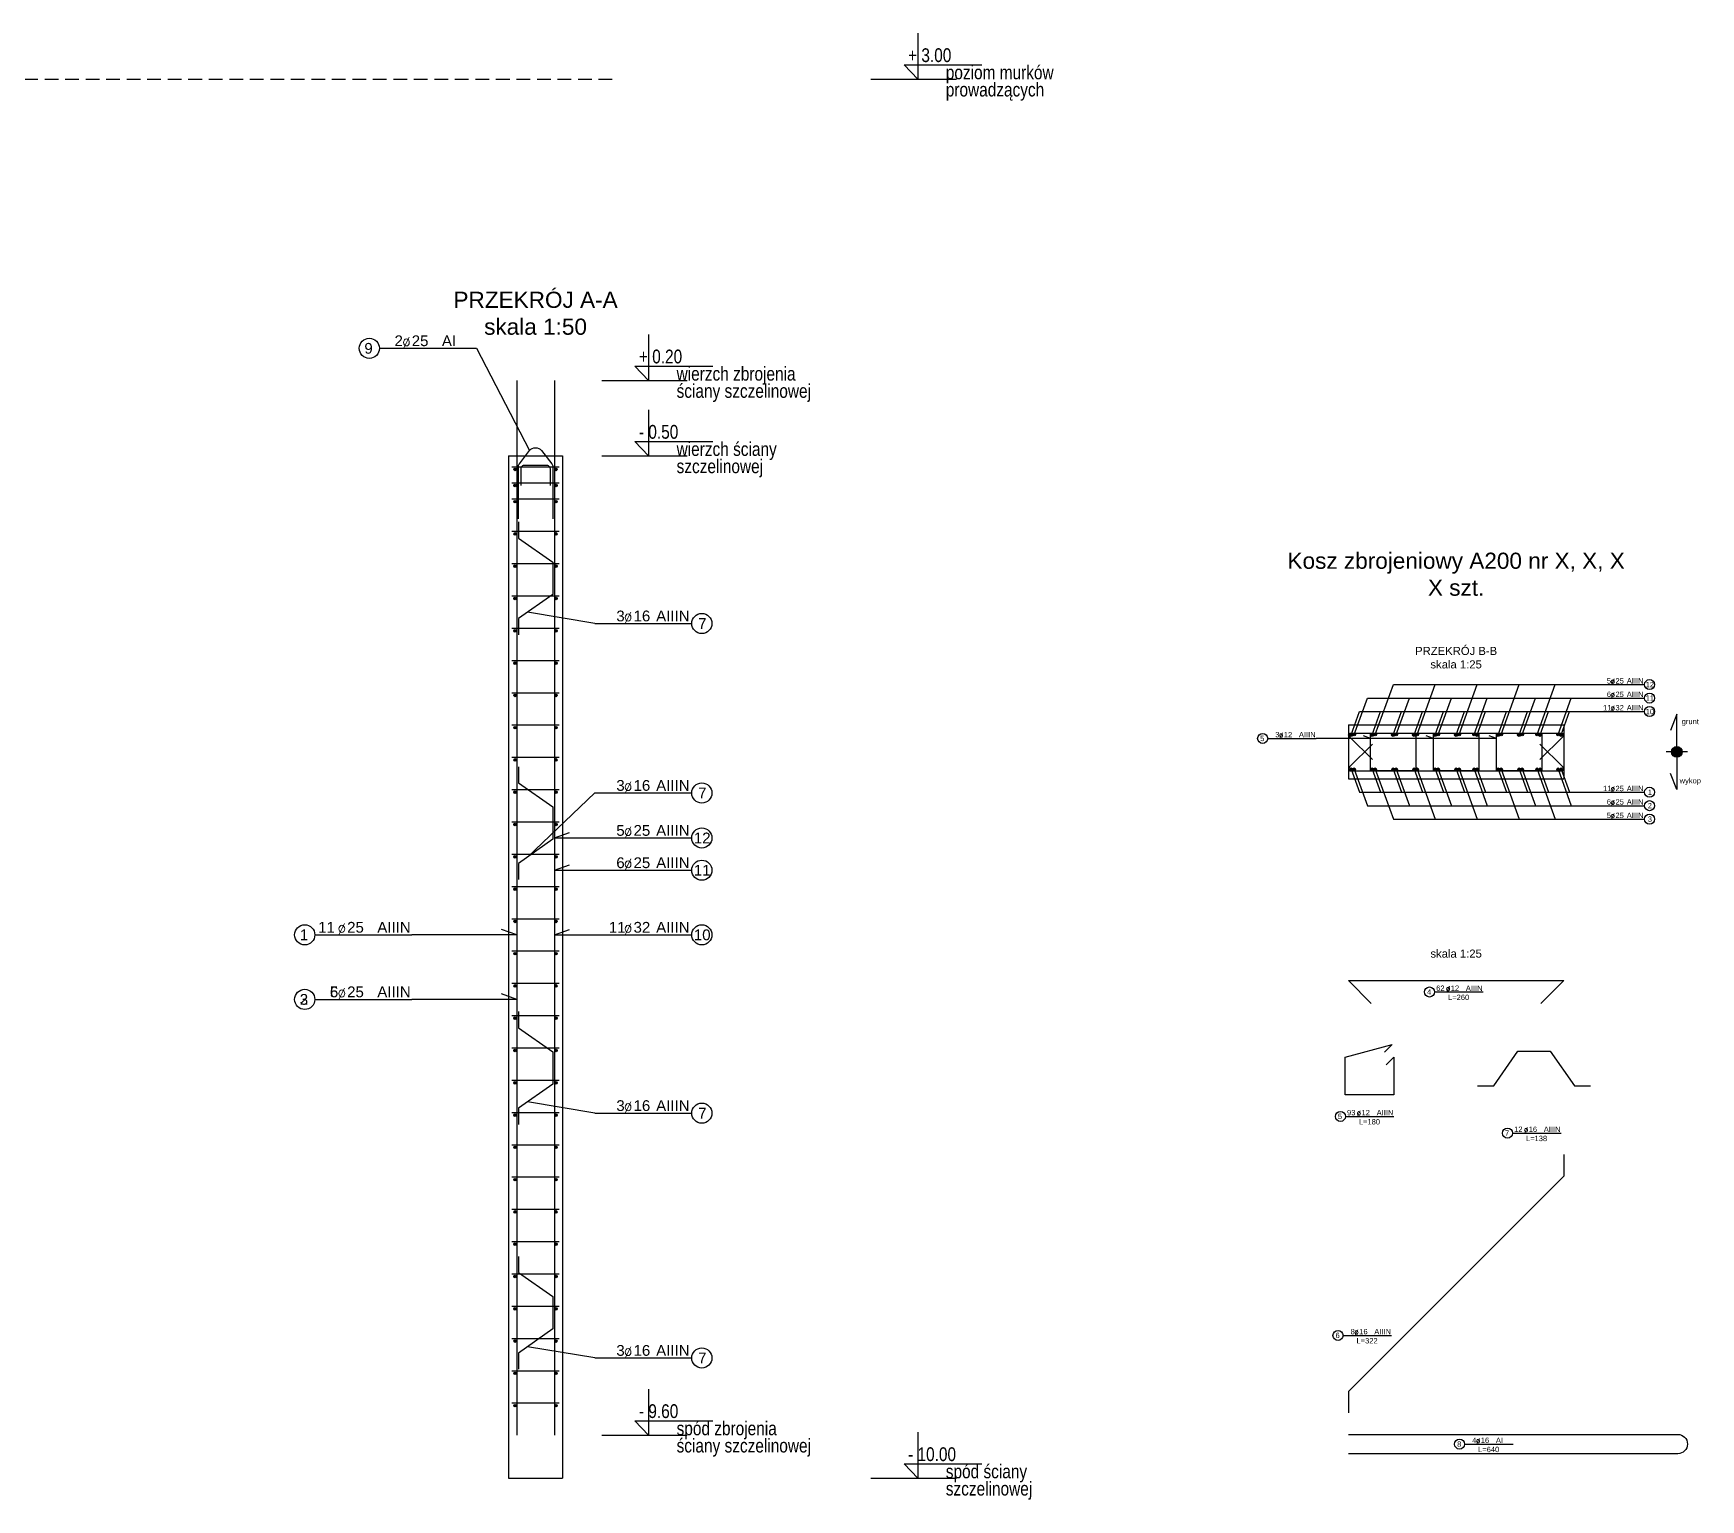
# Model space of a CAD drawing. Extents: x -5033 to 9347, y -16423 to -2430.
# Drawn here: x 3739 to 5287, y -14313 to -12950 of the extents above; entities that cross this region are included whole.
import ezdxf
from ezdxf.enums import TextEntityAlignment as Align

# ---------------------------------------------------------------- set-up
doc = ezdxf.new("R2010")
doc.units = 0
doc.header["$MEASUREMENT"] = 0
doc.linetypes.add('DASHED', pattern=[19.05, 12.7, -6.35])
for name, color, linetype in [('__SOL-KOTY_WYSOKOSCIOWE', 4, 'CONTINUOUS'), ('__SOL-OPISY', 4, 'CONTINUOUS'), ('__SOL-PRZERYWANA', 253, 'DASHED'), ('__SOL-WIDOK', 4, 'CONTINUOUS'), ('__SOL-ZBROJENIE', 3, 'CONTINUOUS')]:
    doc.layers.add(name, color=color, linetype=linetype)
doc.styles.add('ARIAL', font='arial.ttf', dxfattribs={"height": 2.5})
doc.styles.add('SIMPLEX', font='SIMPLEX.SHX', dxfattribs={"width": 0.8})
doc.styles.get("Standard").update_dxf_attribs({"font": 'arial.ttf'})

# ---------------------------------------------------------------- blocks, each defined once
blk = doc.blocks.new('OPIS_PRAWY')
at = {"layer": '__SOL-OPISY'}
blk.add_line((0, 0), (90, 0), dxfattribs=at)
blk.add_circle((99.4, 0), 9.36, dxfattribs=at)
at = {"layer": '__SOL-OPISY', "style": 'SIMPLEX', "width": 0.9}
blk.add_text(' %%c ', height=10, dxfattribs=at).set_placement((20.9, 0.5))
at = {"layer": '__SOL-OPISY', "style": 'ARIAL', "width": 0.8}
blk.add_attdef('ILOSC', text='', height=10, dxfattribs=at).set_placement((27.1, 0.1), align=Align.RIGHT)
for tag, p in [('SREDNICA', (35.4, 0.1)), ('STAL', (58.4, 0.5))]:
    blk.add_attdef(tag, p, '', height=10, dxfattribs=at)
for tag, p in [('NUMER', (99.4, 0)), ('DLUGOSC', (52.8, -6.1))]:
    blk.add_attdef(tag, text='', height=10, dxfattribs=at).set_placement(p, align=Align.MIDDLE)
blk = doc.blocks.new('OPIS_LEWY')
at = {"layer": '__SOL-OPISY'}
blk.add_line((-90, 0), (0, 0), dxfattribs=at)
blk.add_circle((-99.4, 0), 9.36, dxfattribs=at)
at = {"layer": '__SOL-OPISY', "style": 'SIMPLEX', "width": 0.9}
blk.add_text(' %%c ', height=10, dxfattribs=at).set_placement((-75, 0.5))
at = {"layer": '__SOL-OPISY', "style": 'ARIAL', "width": 0.8}
for tag, p in [('NUMER', (-99.4, 0)), ('DLUGOSC', (-58.9, -6.6))]:
    blk.add_attdef(tag, text='', height=10, dxfattribs=at).set_placement(p, align=Align.MIDDLE)
blk.add_attdef('ILOSC', text='', height=10, dxfattribs=at).set_placement((-74, 0.1), align=Align.RIGHT)
for tag, p in [('SREDNICA', (-65.8, 0.1)), ('STAL', (-42.7, 0.3))]:
    blk.add_attdef(tag, p, '', height=10, dxfattribs=at)
blk = doc.blocks.new('KOTA')
at = {"layer": '__SOL-KOTY_WYSOKOSCIOWE'}
for p, q in [((0, 33.4), (0, 0)), ((-34, 0), (28, 0)), ((0, 0), (-9.9, 10.4)), ((-9.9, 10.4), (46.5, 10.4))]:
    blk.add_line(p, q, dxfattribs=at)
at = {"layer": '__SOL-KOTY_WYSOKOSCIOWE', "style": 'ARIAL', "width": 0.8}
blk.add_attdef('RZEDNA', (500.5, 15.9), '', height=10.4, dxfattribs=at)

msp = doc.modelspace()

# ---------------------------------------------------------------- hatches: boundary and pattern name
at = {"layer": '__SOL-OPISY'}
msp.add_hatch(color=256, dxfattribs=at).paths.add_polyline_path([(5270, -13618, 1), (5260, -13618, 1)])
at = {"layer": '__SOL-ZBROJENIE'}
for points in [[(4187.2, -13355.5, 1), (4184.8, -13355.5, 1)], [(4225.2, -13355.5, 1), (4222.8, -13355.5, 1)], [(4187.2, -13370.5, 1), (4184.8, -13370.5, 1)], [(4225.2, -13370.5, 1), (4222.8, -13370.5, 1)], [(4187.2, -13385.5, 1), (4184.8, -13385.5, 1)], [(4225.2, -13385.5, 1), (4222.8, -13385.5, 1)], [(4187.2, -13415.5, 1), (4184.8, -13415.5, 1)], [(4225.2, -13415.5, 1), (4222.8, -13415.5, 1)], [(4187.2, -13445.5, 1), (4184.8, -13445.5, 1)], [(4225.2, -13445.5, 1), (4222.8, -13445.5, 1)], [(4187.2, -13475.5, 1), (4184.8, -13475.5, 1)], [(4225.2, -13475.5, 1), (4222.8, -13475.5, 1)], [(4187.2, -13505.5, 1), (4184.8, -13505.5, 1)], [(4225.2, -13505.5, 1), (4222.8, -13505.5, 1)], [(4187.2, -13535.5, 1), (4184.8, -13535.5, 1)], [(4225.2, -13535.5, 1), (4222.8, -13535.5, 1)], [(4187.2, -13565.5, 1), (4184.8, -13565.5, 1)], [(4225.2, -13565.5, 1), (4222.8, -13565.5, 1)], [(4187.2, -13595.5, 1), (4184.8, -13595.5, 1)], [(4225.2, -13595.5, 1), (4222.8, -13595.5, 1)], [(4964.1, -13602.1, 1), (4960.9, -13602.1, 1)], [(4966.6, -13601.8, 1), (4964.1, -13601.8, 1)], [(4983.6, -13602.1, 1), (4980.4, -13602.1, 1)], [(4986.1, -13601.8, 1), (4983.6, -13601.8, 1)], [(5003.1, -13602.1, 1), (4999.9, -13602.1, 1)], [(5005.6, -13601.8, 1), (5003.1, -13601.8, 1)], [(5022.6, -13602.1, 1), (5019.4, -13602.1, 1)], [(5025.1, -13601.8, 1), (5022.6, -13601.8, 1)], [(5042.1, -13602.1, 1), (5038.9, -13602.1, 1)], [(5044.6, -13601.8, 1), (5042.1, -13601.8, 1)], [(5061.6, -13602.1, 1), (5058.4, -13602.1, 1)], [(5064.1, -13601.8, 1), (5061.6, -13601.8, 1)], [(5077.9, -13601.8, 1), (5075.4, -13601.8, 1)], [(5081.1, -13602.1, 1), (5077.9, -13602.1, 1)], [(5100.6, -13602.1, 1), (5097.4, -13602.1, 1)], [(5103.1, -13601.8, 1), (5100.6, -13601.8, 1)], [(5120.1, -13602.1, 1), (5116.9, -13602.1, 1)], [(5122.6, -13601.8, 1), (5120.1, -13601.8, 1)], [(5136.4, -13601.8, 1), (5133.9, -13601.8, 1)], [(5139.6, -13602.1, 1), (5136.4, -13602.1, 1)], [(5155.9, -13601.8, 1), (5153.4, -13601.8, 1)], [(5159.1, -13602.1, 1), (5155.9, -13602.1, 1)], [(4187.2, -13625.5, 1), (4184.8, -13625.5, 1)], [(4225.2, -13625.5, 1), (4222.8, -13625.5, 1)], [(4963.75, -13634.2, 1), (4961.25, -13634.2, 1)], [(4966.6, -13634.2, 1), (4964.1, -13634.2, 1)], [(4983.25, -13634.2, 1), (4980.75, -13634.2, 1)], [(4986.1, -13634.2, 1), (4983.6, -13634.2, 1)], [(5002.75, -13634.2, 1), (5000.25, -13634.2, 1)], [(5005.6, -13634.2, 1), (5003.1, -13634.2, 1)], [(5022.25, -13634.2, 1), (5019.75, -13634.2, 1)], [(5025.1, -13634.2, 1), (5022.6, -13634.2, 1)], [(5041.75, -13634.2, 1), (5039.25, -13634.2, 1)], [(5044.6, -13634.2, 1), (5042.1, -13634.2, 1)], [(5061.25, -13634.2, 1), (5058.75, -13634.2, 1)], [(5064.1, -13634.2, 1), (5061.6, -13634.2, 1)], [(5077.9, -13634.2, 1), (5075.4, -13634.2, 1)], [(5080.75, -13634.2, 1), (5078.25, -13634.2, 1)], [(5100.25, -13634.2, 1), (5097.75, -13634.2, 1)], [(5103.1, -13634.2, 1), (5100.6, -13634.2, 1)], [(5119.75, -13634.2, 1), (5117.25, -13634.2, 1)], [(5122.6, -13634.2, 1), (5120.1, -13634.2, 1)], [(5136.4, -13634.2, 1), (5133.9, -13634.2, 1)], [(5139.25, -13634.2, 1), (5136.75, -13634.2, 1)], [(5155.9, -13634.2, 1), (5153.4, -13634.2, 1)], [(5158.75, -13634.2, 1), (5156.25, -13634.2, 1)], [(4187.2, -13655.5, 1), (4184.8, -13655.5, 1)], [(4225.2, -13655.5, 1), (4222.8, -13655.5, 1)], [(4187.2, -13685.5, 1), (4184.8, -13685.5, 1)], [(4225.2, -13685.5, 1), (4222.8, -13685.5, 1)], [(4187.2, -13715.5, 1), (4184.8, -13715.5, 1)], [(4225.2, -13715.5, 1), (4222.8, -13715.5, 1)], [(4187.2, -13745.5, 1), (4184.8, -13745.5, 1)], [(4225.2, -13745.5, 1), (4222.8, -13745.5, 1)], [(4187.2, -13775.5, 1), (4184.8, -13775.5, 1)], [(4225.2, -13775.5, 1), (4222.8, -13775.5, 1)], [(4187.2, -13805.5, 1), (4184.8, -13805.5, 1)], [(4225.2, -13805.5, 1), (4222.8, -13805.5, 1)], [(4187.2, -13835.5, 1), (4184.8, -13835.5, 1)], [(4225.2, -13835.5, 1), (4222.8, -13835.5, 1)], [(4187.2, -13865.5, 1), (4184.8, -13865.5, 1)], [(4225.2, -13865.5, 1), (4222.8, -13865.5, 1)], [(4187.2, -13895.5, 1), (4184.8, -13895.5, 1)], [(4225.2, -13895.5, 1), (4222.8, -13895.5, 1)], [(4187.2, -13925.5, 1), (4184.8, -13925.5, 1)], [(4225.2, -13925.5, 1), (4222.8, -13925.5, 1)], [(4187.2, -13955.5, 1), (4184.8, -13955.5, 1)], [(4225.2, -13955.5, 1), (4222.8, -13955.5, 1)], [(4187.2, -13985.5, 1), (4184.8, -13985.5, 1)], [(4225.2, -13985.5, 1), (4222.8, -13985.5, 1)], [(4187.2, -14015.5, 1), (4184.8, -14015.5, 1)], [(4225.2, -14015.5, 1), (4222.8, -14015.5, 1)], [(4187.2, -14045.5, 1), (4184.8, -14045.5, 1)], [(4225.2, -14045.5, 1), (4222.8, -14045.5, 1)], [(4187.2, -14075.5, 1), (4184.8, -14075.5, 1)], [(4225.2, -14075.5, 1), (4222.8, -14075.5, 1)], [(4187.2, -14105.5, 1), (4184.8, -14105.5, 1)], [(4225.2, -14105.5, 1), (4222.8, -14105.5, 1)], [(4187.2, -14135.5, 1), (4184.8, -14135.5, 1)], [(4225.2, -14135.5, 1), (4222.8, -14135.5, 1)], [(4187.2, -14165.5, 1), (4184.8, -14165.5, 1)], [(4225.2, -14165.5, 1), (4222.8, -14165.5, 1)], [(4187.2, -14195.5, 1), (4184.8, -14195.5, 1)], [(4225.2, -14195.5, 1), (4222.8, -14195.5, 1)], [(4187.2, -14225.5, 1), (4184.8, -14225.5, 1)], [(4225.2, -14225.5, 1), (4222.8, -14225.5, 1)]]:
    msp.add_hatch(color=256, dxfattribs=at).paths.add_polyline_path(points)

# ---------------------------------------------------------------- linework, layer by layer
at = {"layer": '__SOL-OPISY'}
for p, q in [((4150, -13243), (4199.4, -13337.9)), ((4260, -13498.7), (4197.52, -13488.2)), ((4984.85, -13601.8), (5001.68, -13555.5)), ((5001.68, -13555.5), (5190, -13555.5)), ((5023.85, -13601.8), (5040.68, -13555.5)), ((5062.85, -13601.8), (5079.68, -13555.5)), ((5101.85, -13601.8), (5118.68, -13555.5)), ((5135.15, -13601.8), (5151.98, -13555.5)), ((4962.5, -13602.1), (4970.36, -13580.5)), ((4965.35, -13601.8), (4977.63, -13568)), ((4970.36, -13580.5), (5190, -13580.5)), ((4977.63, -13568), (5190, -13568)), ((4982, -13602.1), (4989.86, -13580.5)), ((5001.5, -13602.1), (5009.36, -13580.5)), ((5004.35, -13601.8), (5016.63, -13568)), ((5021, -13602.1), (5028.86, -13580.5)), ((5040.5, -13602.1), (5048.36, -13580.5)), ((5043.35, -13601.8), (5055.63, -13568)), ((5060, -13602.1), (5067.86, -13580.5)), ((5076.65, -13601.8), (5088.93, -13568)), ((5079.5, -13602.1), (5087.36, -13580.5)), ((5099, -13602.1), (5106.86, -13580.5)), ((5118.5, -13602.1), (5126.36, -13580.5)), ((5121.35, -13601.8), (5133.63, -13568)), ((5138, -13602.1), (5145.86, -13580.5)), ((5154.65, -13601.8), (5166.93, -13568)), ((5157.5, -13602.1), (5165.36, -13580.5)), ((5265, -13583), (5259, -13598)), ((5265, -13618), (5265, -13583)), ((5097.4, -13605.5), (4930, -13605.5)), ((4980.4, -13605.5), (4973.82, -13603.1)), ((5038.9, -13605.5), (5032.32, -13603.1)), ((5097.4, -13605.5), (5090.82, -13603.1)), ((5275, -13618), (5255, -13618)), ((5265, -13618), (5265, -13653)), ((4962.5, -13634.2), (4970.23, -13655.5)), ((4965.35, -13634.2), (4977.63, -13668)), ((4982, -13634.2), (4989.73, -13655.5)), ((4984.85, -13634.2), (5001.68, -13680.5)), ((5001.5, -13634.2), (5009.23, -13655.5)), ((5004.35, -13634.2), (5016.63, -13668)), ((5021, -13634.2), (5028.73, -13655.5)), ((5023.85, -13634.2), (5040.68, -13680.5)), ((5040.5, -13634.2), (5048.23, -13655.5)), ((5043.35, -13634.2), (5055.63, -13668)), ((5060, -13634.2), (5067.73, -13655.5)), ((5062.85, -13634.2), (5079.68, -13680.5)), ((5076.65, -13634.2), (5088.93, -13668)), ((5079.5, -13634.2), (5087.23, -13655.5)), ((5099, -13634.2), (5106.73, -13655.5)), ((5101.85, -13634.2), (5118.68, -13680.5)), ((5118.5, -13634.2), (5126.23, -13655.5)), ((5121.35, -13634.2), (5133.63, -13668)), ((5135.15, -13634.2), (5151.98, -13680.5)), ((5138, -13634.2), (5145.73, -13655.5)), ((5154.65, -13634.2), (5166.93, -13668)), ((5157.5, -13634.2), (5165.23, -13655.5)), ((5265, -13653), (5259, -13638)), ((4260, -13656.2), (4197.52, -13715.7)), ((4970.23, -13655.5), (5190, -13655.5)), ((4977.63, -13668), (5190, -13668)), ((5001.68, -13680.5), (5190, -13680.5)), ((4222.5, -13698), (4236.6, -13692.9)), ((4222.5, -13698), (4260, -13698)), ((4222.5, -13728), (4236.6, -13722.9)), ((4222.5, -13728), (4260, -13728)), ((4187.5, -13788), (4090, -13788)), ((4187.5, -13788), (4173.4, -13782.9)), ((4222.5, -13788), (4236.6, -13782.9)), ((4222.5, -13788), (4260, -13788)), ((4187.5, -13848), (4173.4, -13842.9)), ((4187.5, -13848), (4173.4, -13842.9)), ((4187.5, -13848), (4090, -13848)), ((4187.5, -13848), (4090, -13848)), ((4260, -13953.7), (4197.52, -13943.2)), ((4260, -14181.2), (4197.52, -14170.7))]:
    msp.add_line(p, q, dxfattribs=at)
msp.add_circle((5265, -13618), 5, dxfattribs=at)
at = {"layer": '__SOL-PRZERYWANA'}
msp.add_line((2930, -12993), (4280, -12993), dxfattribs=at)
at = {"layer": '__SOL-WIDOK'}
for p, q in [((4180, -13343), (4180, -14293)), ((4180, -13343), (4230, -13343)), ((4230, -13343), (4230, -14293)), ((4960, -13593), (4960, -13643)), ((4960, -13593), (5160, -13593)), ((5160, -13593), (5160, -13643)), ((4960, -13643), (5160, -13643)), ((4180, -14293), (4230, -14293))]:
    msp.add_line(p, q, dxfattribs=at)
at = {"layer": '__SOL-ZBROJENIE'}
for p, q in [((4187.5, -13273), (4187.5, -14253)), ((4222.5, -13273), (4222.5, -14253)), ((4183, -13353), (4227, -13353)), ((4183, -13368), (4227, -13368)), ((4183, -13383), (4227, -13383)), ((4183, -13413), (4227, -13413)), ((4183, -13443), (4227, -13443)), ((4183, -13473), (4227, -13473)), ((4183, -13503), (4227, -13503)), ((4183, -13533), (4227, -13533)), ((4183, -13563), (4227, -13563)), ((4183, -13593), (4227, -13593)), ((4183, -13623), (4227, -13623)), ((4183, -13653), (4227, -13653)), ((4183, -13683), (4227, -13683)), ((4183, -13713), (4227, -13713)), ((4183, -13743), (4227, -13743)), ((4183, -13773), (4227, -13773)), ((4183, -13803), (4227, -13803)), ((4183, -13833), (4227, -13833)), ((4183, -13863), (4227, -13863)), ((4183, -13893), (4227, -13893)), ((4183, -13923), (4227, -13923)), ((4183, -13953), (4227, -13953)), ((4183, -13983), (4227, -13983)), ((4183, -14013), (4227, -14013)), ((4183, -14043), (4227, -14043)), ((4183, -14073), (4227, -14073)), ((4183, -14103), (4227, -14103)), ((4183, -14133), (4227, -14133)), ((4183, -14163), (4227, -14163)), ((4183, -14193), (4227, -14193)), ((4183, -14223), (4227, -14223))]:
    msp.add_line(p, q, dxfattribs=at)
for points in [[(4189, -13401.5), (4189, -13353, -0.16), (4190, -13350.4), (4199.4, -13337.9, -0.45), (4210.6, -13337.9), (4220, -13350.4, -0.16), (4221, -13353), (4221, -13401.5)], [(4191.5, -13370.5), (4191.5, -13355.5, -0.48), (4195.5, -13351.5), (4214.5, -13351.5, -0.48), (4218.5, -13355.5), (4218.5, -13370.5)], [(4982.21, -13625.2), (4961, -13604, -0.7), (4961.5, -13600.5), (5158.5, -13600.5, -0.7), (5159, -13604), (5137.79, -13625.2)], [(4982.21, -13625.2), (4961, -13604, -0.7), (4961.5, -13600.5), (5158.5, -13600.5, -0.7), (5159, -13604), (5137.79, -13625.2)], [(4982.21, -13610.8), (4961, -13632, 0.7), (4961.5, -13635.5), (5158.5, -13635.5, 0.7), (5159, -13632), (5137.79, -13610.8)], [(4982.21, -13610.8), (4961, -13632, 0.7), (4961.5, -13635.5), (5158.5, -13635.5, 0.7), (5159, -13632), (5137.79, -13610.8)], [(4960, -14252.2), (5265.86, -14252.2, -1), (5265.86, -14270.2), (4960, -14270.2)]]:
    msp.add_lwpolyline(points, format="xyb", dxfattribs=at)
for points in [[(4189, -13404.3), (4189, -13419.3), (4221, -13441.8), (4221, -13471.8), (4189, -13494.2), (4189, -13509.2)], [(4189, -13631.8), (4189, -13646.8), (4221, -13669.2), (4221, -13699.2), (4189, -13721.7), (4189, -13736.7)], [(4981.21, -13851.7), (4960, -13830.5), (5160, -13830.5), (5138.79, -13851.7)], [(4189, -13859.3), (4189, -13874.3), (4221, -13896.8), (4221, -13926.8), (4189, -13949.2), (4189, -13964.2)], [(4995.13, -13908.8), (5002.2, -13901.7), (5002.2, -13936.7), (4956.8, -13936.7), (4956.8, -13901.7), (5000.65, -13890), (4993.58, -13897)], [(5080, -13928.2), (5095, -13928.2), (5117.41, -13896.2), (5147.41, -13896.2), (5169.81, -13928.2), (5184.81, -13928.2)], [(5160, -13992.2), (5160, -14012.2), (4960, -14212.2), (4960, -14232.2)], [(4189, -14086.8), (4189, -14101.8), (4221, -14124.2), (4221, -14154.2), (4189, -14176.7), (4189, -14191.7)]]:
    msp.add_lwpolyline(points, dxfattribs=at)
for points in [[(4980.9, -13600.5), (5022.1, -13600.5, -0.414214), (5022.6, -13601), (5022.6, -13635, -0.414214), (5022.1, -13635.5), (4980.9, -13635.5, -0.414214), (4980.4, -13635), (4980.4, -13601, -0.414214)], [(5039.4, -13600.5), (5080.6, -13600.5, -0.414214), (5081.1, -13601), (5081.1, -13635, -0.414214), (5080.6, -13635.5), (5039.4, -13635.5, -0.414214), (5038.9, -13635), (5038.9, -13601, -0.414214)], [(5097.9, -13600.5), (5139.1, -13600.5, -0.414214), (5139.6, -13601), (5139.6, -13635, -0.414214), (5139.1, -13635.5), (5097.9, -13635.5, -0.414214), (5097.4, -13635), (5097.4, -13601, -0.414214)]]:
    msp.add_lwpolyline(points, format="xyb", close=True, dxfattribs=at)
for centre, radius in [((4186, -13355.5), 1.2), ((4224, -13355.5), 1.2), ((4186, -13370.5), 1.2), ((4224, -13370.5), 1.2), ((4186, -13385.5), 1.2), ((4224, -13385.5), 1.2), ((4186, -13415.5), 1.2), ((4224, -13415.5), 1.2), ((4186, -13445.5), 1.2), ((4224, -13445.5), 1.2), ((4186, -13475.5), 1.2), ((4224, -13475.5), 1.2), ((4186, -13505.5), 1.2), ((4224, -13505.5), 1.2), ((4186, -13535.5), 1.2), ((4224, -13535.5), 1.2), ((4186, -13565.5), 1.2), ((4224, -13565.5), 1.2), ((4186, -13595.5), 1.2), ((4224, -13595.5), 1.2), ((4962.5, -13602.1), 1.6), ((4965.35, -13601.8), 1.25), ((4982, -13602.1), 1.6), ((4984.85, -13601.8), 1.25), ((5001.5, -13602.1), 1.6), ((5004.35, -13601.8), 1.25), ((5021, -13602.1), 1.6), ((5023.85, -13601.8), 1.25), ((5040.5, -13602.1), 1.6), ((5043.35, -13601.8), 1.25), ((5060, -13602.1), 1.6), ((5062.85, -13601.8), 1.25), ((5076.65, -13601.8), 1.25), ((5079.5, -13602.1), 1.6), ((5099, -13602.1), 1.6), ((5101.85, -13601.8), 1.25), ((5118.5, -13602.1), 1.6), ((5121.35, -13601.8), 1.25), ((5135.15, -13601.8), 1.25), ((5138, -13602.1), 1.6), ((5154.65, -13601.8), 1.25), ((5157.5, -13602.1), 1.6), ((4186, -13625.5), 1.2), ((4224, -13625.5), 1.2), ((4962.5, -13634.2), 1.25), ((4965.35, -13634.2), 1.25), ((4982, -13634.2), 1.25), ((4984.85, -13634.2), 1.25), ((5001.5, -13634.2), 1.25), ((5004.35, -13634.2), 1.25), ((5021, -13634.2), 1.25), ((5023.85, -13634.2), 1.25), ((5040.5, -13634.2), 1.25), ((5043.35, -13634.2), 1.25), ((5060, -13634.2), 1.25), ((5062.85, -13634.2), 1.25), ((5076.65, -13634.2), 1.25), ((5079.5, -13634.2), 1.25), ((5099, -13634.2), 1.25), ((5101.85, -13634.2), 1.25), ((5118.5, -13634.2), 1.25), ((5121.35, -13634.2), 1.25), ((5135.15, -13634.2), 1.25), ((5138, -13634.2), 1.25), ((5154.65, -13634.2), 1.25), ((5157.5, -13634.2), 1.25), ((4186, -13655.5), 1.2), ((4224, -13655.5), 1.2), ((4186, -13685.5), 1.2), ((4224, -13685.5), 1.2), ((4186, -13715.5), 1.2), ((4224, -13715.5), 1.2), ((4186, -13745.5), 1.2), ((4224, -13745.5), 1.2), ((4186, -13775.5), 1.2), ((4224, -13775.5), 1.2), ((4186, -13805.5), 1.2), ((4224, -13805.5), 1.2), ((4186, -13835.5), 1.2), ((4224, -13835.5), 1.2), ((4186, -13865.5), 1.2), ((4224, -13865.5), 1.2), ((4186, -13895.5), 1.2), ((4224, -13895.5), 1.2), ((4186, -13925.5), 1.2), ((4224, -13925.5), 1.2), ((4186, -13955.5), 1.2), ((4224, -13955.5), 1.2), ((4186, -13985.5), 1.2), ((4224, -13985.5), 1.2), ((4186, -14015.5), 1.2), ((4224, -14015.5), 1.2), ((4186, -14045.5), 1.2), ((4224, -14045.5), 1.2), ((4186, -14075.5), 1.2), ((4224, -14075.5), 1.2), ((4186, -14105.5), 1.2), ((4224, -14105.5), 1.2), ((4186, -14135.5), 1.2), ((4224, -14135.5), 1.2), ((4186, -14165.5), 1.2), ((4224, -14165.5), 1.2), ((4186, -14195.5), 1.2), ((4224, -14195.5), 1.2), ((4186, -14225.5), 1.2), ((4224, -14225.5), 1.2)]:
    msp.add_circle(centre, radius, dxfattribs=at)

# ---------------------------------------------------------------- block references
at = {"layer": '__SOL-KOTY_WYSOKOSCIOWE'}
ref = msp.add_blockref('KOTA', (4560, -12993), dxfattribs=dict(at, xscale=1.28, yscale=1.28, zscale=1.28))
ref.add_attrib('RZEDNA', '+ 3.00', (4551, -12977), dxfattribs={"height": 12.8, "style": 'ARIAL', "width": 0.8})
ref.add_attrib('OPIS1', 'poziom murków', (4586, -12993), dxfattribs={"height": 12.8, "style": 'ARIAL', "width": 0.8})
ref.add_attrib('OPIS2', 'prowadzących', (4586, -13009), dxfattribs={"height": 12.8, "style": 'ARIAL', "width": 0.8})
ref = msp.add_blockref('KOTA', (4310, -13273), dxfattribs=dict(at, xscale=1.28, yscale=1.28, zscale=1.28))
ref.add_attrib('RZEDNA', '+ 0.20', (4301, -13257), dxfattribs={"height": 12.8, "style": 'ARIAL', "width": 0.8})
ref.add_attrib('OPIS1', 'wierzch zbrojenia', (4336, -13273), dxfattribs={"height": 12.8, "style": 'ARIAL', "width": 0.8})
ref.add_attrib('OPIS2', 'ściany szczelinowej', (4336, -13289), dxfattribs={"height": 12.8, "style": 'ARIAL', "width": 0.8})
ref = msp.add_blockref('KOTA', (4310, -13343), dxfattribs=dict(at, xscale=1.28, yscale=1.28, zscale=1.28))
ref.add_attrib('RZEDNA', '- 0.50', (4301, -13327), dxfattribs={"height": 12.8, "style": 'ARIAL', "width": 0.8})
ref.add_attrib('OPIS1', 'wierzch ściany', (4336, -13343), dxfattribs={"height": 12.8, "style": 'ARIAL', "width": 0.8})
ref.add_attrib('OPIS2', 'szczelinowej', (4336, -13359), dxfattribs={"height": 12.8, "style": 'ARIAL', "width": 0.8})
ref = msp.add_blockref('KOTA', (4310, -14253), dxfattribs=dict(at, xscale=1.28, yscale=1.28, zscale=1.28))
ref.add_attrib('RZEDNA', '- 9.60', (4301, -14237), dxfattribs={"height": 12.8, "style": 'ARIAL', "width": 0.8})
ref.add_attrib('OPIS1', 'spód zbrojenia', (4336, -14253), dxfattribs={"height": 12.8, "style": 'ARIAL', "width": 0.8})
ref.add_attrib('OPIS2', 'ściany szczelinowej', (4336, -14269), dxfattribs={"height": 12.8, "style": 'ARIAL', "width": 0.8})
ref = msp.add_blockref('KOTA', (4560, -14293), dxfattribs=dict(at, xscale=1.28, yscale=1.28, zscale=1.28))
ref.add_attrib('RZEDNA', '- 10.00', (4551, -14277), dxfattribs={"height": 12.8, "style": 'ARIAL', "width": 0.8})
ref.add_attrib('OPIS1', 'spód ściany', (4586, -14293), dxfattribs={"height": 12.8, "style": 'ARIAL', "width": 0.8})
ref.add_attrib('OPIS2', 'szczelinowej', (4586, -14309), dxfattribs={"height": 12.8, "style": 'ARIAL', "width": 0.8})
at = {"layer": '__SOL-OPISY'}
ref = msp.add_blockref('OPIS_LEWY', (4150, -13243), dxfattribs=at)
ref.add_attrib('ILOSC', '2', (4074, -13241), dxfattribs={"height": 10, "style": 'ARIAL'})
ref.add_attrib('SREDNICA', '25', (4090, -13241), dxfattribs={"height": 10, "style": 'ARIAL'})
ref.add_attrib('STAL', 'AI', (4118, -13241), dxfattribs={"height": 10, "style": 'ARIAL'})
ref.add_attrib('NUMER', '9', (4046, -13248), dxfattribs={"height": 10, "style": 'ARIAL'})
ref = msp.add_blockref('OPIS_PRAWY', (4260, -13498.7), dxfattribs=at)
ref.add_attrib('ILOSC', '3', (4280, -13496.7), dxfattribs={"height": 10, "style": 'ARIAL'})
ref.add_attrib('SREDNICA', '16', (4296, -13496.7), dxfattribs={"height": 10, "style": 'ARIAL'})
ref.add_attrib('STAL', 'AIIIN', (4317, -13496.7), dxfattribs={"height": 10, "style": 'ARIAL'})
ref.add_attrib('NUMER', '7', (4356, -13503.7), dxfattribs={"height": 10, "style": 'ARIAL'})
ref = msp.add_blockref('OPIS_PRAWY', (5190, -13555.5), dxfattribs=dict(at, xscale=0.5, yscale=0.5, zscale=0.5))
ref.add_attrib('ILOSC', '5', (5200, -13554.5), dxfattribs={"height": 5, "style": 'ARIAL'})
ref.add_attrib('SREDNICA', '25', (5208, -13554.5), dxfattribs={"height": 5, "style": 'ARIAL'})
ref.add_attrib('STAL', 'AIIIN', (5218.5, -13554.5), dxfattribs={"height": 5, "style": 'ARIAL'})
ref.add_attrib('NUMER', '12', (5236, -13558), dxfattribs={"height": 5, "style": 'ARIAL'})
ref = msp.add_blockref('OPIS_PRAWY', (5190, -13568), dxfattribs=dict(at, xscale=0.5, yscale=0.5, zscale=0.5))
ref.add_attrib('ILOSC', '6', (5200, -13567), dxfattribs={"height": 5, "style": 'ARIAL'})
ref.add_attrib('SREDNICA', '25', (5208, -13567), dxfattribs={"height": 5, "style": 'ARIAL'})
ref.add_attrib('STAL', 'AIIIN', (5218.5, -13567), dxfattribs={"height": 5, "style": 'ARIAL'})
ref.add_attrib('NUMER', '11', (5236, -13570.5), dxfattribs={"height": 5, "style": 'ARIAL'})
ref = msp.add_blockref('OPIS_PRAWY', (5190, -13580.5), dxfattribs=dict(at, xscale=0.5, yscale=0.5, zscale=0.5))
ref.add_attrib('ILOSC', '11', (5196.5, -13579.5), dxfattribs={"height": 5, "style": 'ARIAL'})
ref.add_attrib('SREDNICA', '32', (5208, -13579.5), dxfattribs={"height": 5, "style": 'ARIAL'})
ref.add_attrib('STAL', 'AIIIN', (5218.5, -13579.5), dxfattribs={"height": 5, "style": 'ARIAL'})
ref.add_attrib('NUMER', '10', (5236, -13583), dxfattribs={"height": 5, "style": 'ARIAL'})
ref = msp.add_blockref('OPIS_LEWY', (4930, -13605.5), dxfattribs=dict(at, xscale=0.5, yscale=0.5, zscale=0.5))
ref.add_attrib('ILOSC', '3', (4892, -13604.5), dxfattribs={"height": 5, "style": 'ARIAL'})
ref.add_attrib('SREDNICA', '12', (4900, -13604.5), dxfattribs={"height": 5, "style": 'ARIAL'})
ref.add_attrib('STAL', 'AIIIN', (4914, -13604.5), dxfattribs={"height": 5, "style": 'ARIAL'})
ref.add_attrib('NUMER', '5', (4878, -13608), dxfattribs={"height": 5, "style": 'ARIAL'})
ref = msp.add_blockref('OPIS_PRAWY', (4260, -13656.2), dxfattribs=at)
ref.add_attrib('ILOSC', '3', (4280, -13654.2), dxfattribs={"height": 10, "style": 'ARIAL'})
ref.add_attrib('SREDNICA', '16', (4296, -13654.2), dxfattribs={"height": 10, "style": 'ARIAL'})
ref.add_attrib('STAL', 'AIIIN', (4317, -13654.2), dxfattribs={"height": 10, "style": 'ARIAL'})
ref.add_attrib('NUMER', '7', (4356, -13661.2), dxfattribs={"height": 10, "style": 'ARIAL'})
ref = msp.add_blockref('OPIS_PRAWY', (5190, -13655.5), dxfattribs=dict(at, xscale=0.5, yscale=0.5, zscale=0.5))
ref.add_attrib('ILOSC', '11', (5196.5, -13654.5), dxfattribs={"height": 5, "style": 'ARIAL'})
ref.add_attrib('SREDNICA', '25', (5208, -13654.5), dxfattribs={"height": 5, "style": 'ARIAL'})
ref.add_attrib('STAL', 'AIIIN', (5218.5, -13654.5), dxfattribs={"height": 5, "style": 'ARIAL'})
ref.add_attrib('NUMER', '1', (5238, -13658), dxfattribs={"height": 5, "style": 'ARIAL'})
ref = msp.add_blockref('OPIS_PRAWY', (5190, -13668), dxfattribs=dict(at, xscale=0.5, yscale=0.5, zscale=0.5))
ref.add_attrib('ILOSC', '6', (5200, -13667), dxfattribs={"height": 5, "style": 'ARIAL'})
ref.add_attrib('SREDNICA', '25', (5208, -13667), dxfattribs={"height": 5, "style": 'ARIAL'})
ref.add_attrib('STAL', 'AIIIN', (5218.5, -13667), dxfattribs={"height": 5, "style": 'ARIAL'})
ref.add_attrib('NUMER', '2', (5238, -13670.5), dxfattribs={"height": 5, "style": 'ARIAL'})
ref = msp.add_blockref('OPIS_PRAWY', (4260, -13698), dxfattribs=at)
ref.add_attrib('ILOSC', '5', (4280, -13696), dxfattribs={"height": 10, "style": 'ARIAL'})
ref.add_attrib('SREDNICA', '25', (4296, -13696), dxfattribs={"height": 10, "style": 'ARIAL'})
ref.add_attrib('STAL', 'AIIIN', (4317, -13696), dxfattribs={"height": 10, "style": 'ARIAL'})
ref.add_attrib('NUMER', '12', (4352, -13703), dxfattribs={"height": 10, "style": 'ARIAL'})
ref = msp.add_blockref('OPIS_PRAWY', (5190, -13680.5), dxfattribs=dict(at, xscale=0.5, yscale=0.5, zscale=0.5))
ref.add_attrib('ILOSC', '5', (5200, -13679.5), dxfattribs={"height": 5, "style": 'ARIAL'})
ref.add_attrib('SREDNICA', '25', (5208, -13679.5), dxfattribs={"height": 5, "style": 'ARIAL'})
ref.add_attrib('STAL', 'AIIIN', (5218.5, -13679.5), dxfattribs={"height": 5, "style": 'ARIAL'})
ref.add_attrib('NUMER', '3', (5238, -13683), dxfattribs={"height": 5, "style": 'ARIAL'})
ref = msp.add_blockref('OPIS_PRAWY', (4260, -13728), dxfattribs=at)
ref.add_attrib('ILOSC', '6', (4280, -13726), dxfattribs={"height": 10, "style": 'ARIAL'})
ref.add_attrib('SREDNICA', '25', (4296, -13726), dxfattribs={"height": 10, "style": 'ARIAL'})
ref.add_attrib('STAL', 'AIIIN', (4317, -13726), dxfattribs={"height": 10, "style": 'ARIAL'})
ref.add_attrib('NUMER', '11', (4352, -13733), dxfattribs={"height": 10, "style": 'ARIAL'})
ref = msp.add_blockref('OPIS_LEWY', (4090, -13788), dxfattribs=at)
ref.add_attrib('ILOSC', '11', (4003, -13786), dxfattribs={"height": 10, "style": 'ARIAL'})
ref.add_attrib('SREDNICA', '25', (4030, -13786), dxfattribs={"height": 10, "style": 'ARIAL'})
ref.add_attrib('STAL', 'AIIIN', (4058, -13786), dxfattribs={"height": 10, "style": 'ARIAL'})
ref.add_attrib('NUMER', '1', (3986, -13793), dxfattribs={"height": 10, "style": 'ARIAL'})
ref = msp.add_blockref('OPIS_PRAWY', (4260, -13788), dxfattribs=at)
ref.add_attrib('ILOSC', '11', (4273, -13786), dxfattribs={"height": 10, "style": 'ARIAL'})
ref.add_attrib('SREDNICA', '32', (4296, -13786), dxfattribs={"height": 10, "style": 'ARIAL'})
ref.add_attrib('STAL', 'AIIIN', (4317, -13786), dxfattribs={"height": 10, "style": 'ARIAL'})
ref.add_attrib('NUMER', '10', (4352, -13793), dxfattribs={"height": 10, "style": 'ARIAL'})
ref = msp.add_blockref('OPIS_LEWY', (4090, -13848), dxfattribs=at)
ref.add_attrib('ILOSC', '6', (4014, -13846), dxfattribs={"height": 10, "style": 'ARIAL'})
ref.add_attrib('SREDNICA', '25', (4030, -13846), dxfattribs={"height": 10, "style": 'ARIAL'})
ref.add_attrib('STAL', 'AIIIN', (4058, -13846), dxfattribs={"height": 10, "style": 'ARIAL'})
ref.add_attrib('NUMER', '2', (3986, -13853), dxfattribs={"height": 10, "style": 'ARIAL'})
ref = msp.add_blockref('OPIS_LEWY', (4090, -13848), dxfattribs=at)
ref.add_attrib('ILOSC', '5', (4014, -13846), dxfattribs={"height": 10, "style": 'ARIAL'})
ref.add_attrib('SREDNICA', '25', (4030, -13846), dxfattribs={"height": 10, "style": 'ARIAL'})
ref.add_attrib('STAL', 'AIIIN', (4058, -13846), dxfattribs={"height": 10, "style": 'ARIAL'})
ref.add_attrib('NUMER', '3', (3986, -13853), dxfattribs={"height": 10, "style": 'ARIAL'})
ref = msp.add_blockref('OPIS_LEWY', (5085, -13841.1), dxfattribs=dict(at, xscale=0.5, yscale=0.5, zscale=0.5))
ref.add_attrib('ILOSC', '62', (5041.5, -13840.1), dxfattribs={"height": 5, "style": 'ARIAL'})
ref.add_attrib('SREDNICA', '12', (5055, -13840.1), dxfattribs={"height": 5, "style": 'ARIAL'})
ref.add_attrib('DLUGOSC', 'L=260', (5052.5, -13848.6), dxfattribs={"height": 5, "style": 'ARIAL'})
ref.add_attrib('STAL', 'AIIIN', (5069, -13840.1), dxfattribs={"height": 5, "style": 'ARIAL'})
ref.add_attrib('NUMER', '4', (5033, -13843.6), dxfattribs={"height": 5, "style": 'ARIAL'})
ref = msp.add_blockref('OPIS_PRAWY', (4260, -13953.7), dxfattribs=at)
ref.add_attrib('ILOSC', '3', (4280, -13951.7), dxfattribs={"height": 10, "style": 'ARIAL'})
ref.add_attrib('SREDNICA', '16', (4296, -13951.7), dxfattribs={"height": 10, "style": 'ARIAL'})
ref.add_attrib('STAL', 'AIIIN', (4317, -13951.7), dxfattribs={"height": 10, "style": 'ARIAL'})
ref.add_attrib('NUMER', '7', (4356, -13958.7), dxfattribs={"height": 10, "style": 'ARIAL'})
ref = msp.add_blockref('OPIS_LEWY', (5002.2, -13956.7), dxfattribs=dict(at, xscale=0.5, yscale=0.5, zscale=0.5))
ref.add_attrib('ILOSC', '93', (4958.7, -13955.7), dxfattribs={"height": 5, "style": 'ARIAL'})
ref.add_attrib('SREDNICA', '12', (4972.2, -13955.7), dxfattribs={"height": 5, "style": 'ARIAL'})
ref.add_attrib('DLUGOSC', 'L=180', (4969.7, -13964.2), dxfattribs={"height": 5, "style": 'ARIAL'})
ref.add_attrib('STAL', 'AIIIN', (4986.2, -13955.7), dxfattribs={"height": 5, "style": 'ARIAL'})
ref.add_attrib('NUMER', '5', (4950.2, -13959.2), dxfattribs={"height": 5, "style": 'ARIAL'})
ref = msp.add_blockref('OPIS_LEWY', (5157.41, -13972.2), dxfattribs=dict(at, xscale=0.5, yscale=0.5, zscale=0.5))
ref.add_attrib('ILOSC', '12', (5113.91, -13971.2), dxfattribs={"height": 5, "style": 'ARIAL'})
ref.add_attrib('SREDNICA', '16', (5127.41, -13971.2), dxfattribs={"height": 5, "style": 'ARIAL'})
ref.add_attrib('DLUGOSC', 'L=138', (5124.91, -13979.7), dxfattribs={"height": 5, "style": 'ARIAL'})
ref.add_attrib('STAL', 'AIIIN', (5141.41, -13971.2), dxfattribs={"height": 5, "style": 'ARIAL'})
ref.add_attrib('NUMER', '7', (5105.41, -13974.7), dxfattribs={"height": 5, "style": 'ARIAL'})
ref = msp.add_blockref('OPIS_PRAWY', (4260, -14181.2), dxfattribs=at)
ref.add_attrib('ILOSC', '3', (4280, -14179.2), dxfattribs={"height": 10, "style": 'ARIAL'})
ref.add_attrib('SREDNICA', '16', (4296, -14179.2), dxfattribs={"height": 10, "style": 'ARIAL'})
ref.add_attrib('STAL', 'AIIIN', (4317, -14179.2), dxfattribs={"height": 10, "style": 'ARIAL'})
ref.add_attrib('NUMER', '7', (4356, -14186.2), dxfattribs={"height": 10, "style": 'ARIAL'})
ref = msp.add_blockref('OPIS_LEWY', (5000, -14160.2), dxfattribs=dict(at, xscale=0.5, yscale=0.5, zscale=0.5))
ref.add_attrib('ILOSC', '8', (4962, -14159.2), dxfattribs={"height": 5, "style": 'ARIAL'})
ref.add_attrib('SREDNICA', '16', (4970, -14159.2), dxfattribs={"height": 5, "style": 'ARIAL'})
ref.add_attrib('DLUGOSC', 'L=322', (4967.5, -14167.7), dxfattribs={"height": 5, "style": 'ARIAL'})
ref.add_attrib('STAL', 'AIIIN', (4984, -14159.2), dxfattribs={"height": 5, "style": 'ARIAL'})
ref.add_attrib('NUMER', '6', (4948, -14162.7), dxfattribs={"height": 5, "style": 'ARIAL'})
ref = msp.add_blockref('OPIS_LEWY', (5112.93, -14261.2), dxfattribs=dict(at, xscale=0.5, yscale=0.5, zscale=0.5))
ref.add_attrib('ILOSC', '4', (5074.93, -14260.2), dxfattribs={"height": 5, "style": 'ARIAL'})
ref.add_attrib('SREDNICA', '16', (5082.93, -14260.2), dxfattribs={"height": 5, "style": 'ARIAL'})
ref.add_attrib('DLUGOSC', 'L=640', (5080.43, -14268.7), dxfattribs={"height": 5, "style": 'ARIAL'})
ref.add_attrib('STAL', 'AI', (5096.93, -14260.2), dxfattribs={"height": 5, "style": 'ARIAL'})
ref.add_attrib('NUMER', '8', (5060.93, -14263.7), dxfattribs={"height": 5, "style": 'ARIAL'})

# ---------------------------------------------------------------- texts
at = {"layer": '__SOL-OPISY', "width": 2500, "attachment_point": 5}
for s, insert, char_height in [('\\P\\P\\PPRZEKRÓJ A-A\\Pskala 1:50\\P', (4205, -13173), 15), ('Kosz zbrojeniowy A200 nr X, X, X\\PX szt.\\P', (5060, -13453), 15), ('PRZEKRÓJ B-B\\Pskala 1:25\\P', (5060, -13530.5), 7.5), ('grunt\\P', (5277.5, -13590.5), 5), ('wykop\\P', (5277.5, -13645.5), 5), ('skala 1:25\\P', (5060, -13805.5), 7.5)]:
    msp.add_mtext(s, dxfattribs=dict(at, insert=insert, char_height=char_height))

doc.saveas('drawing.dxf')
